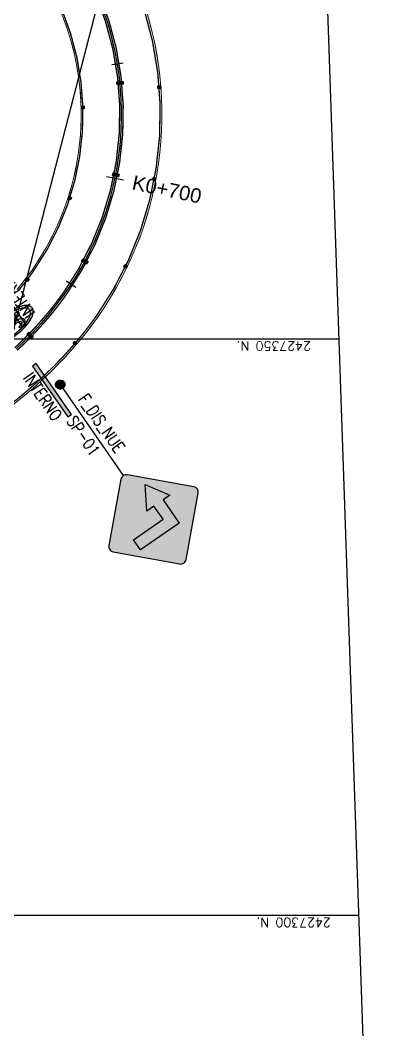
# Model space of a CAD drawing. Header units: metres. Extents: x 5050567 to 5051779, y 2427177 to 2427777.
# Drawn here: x 5051265.5 to 5051297, y 2427290 to 2427377.6 of the extents above; entities that cross this region are included whole.
import ezdxf
from ezdxf.enums import TextEntityAlignment as Align

# ---------------------------------------------------------------- set-up
doc = ezdxf.new("R2010")
doc.units = ezdxf.units.M
for name, color, linetype in [('C-ROAD-EJE PROYECTADO', 1, 'Continuous'), ('CVD-ALI-STA-MIN-CD', 7, 'Continuous'), ('GEN-COORD-IMPAR', 8, 'Continuous'), ('GEN-COORD-PAR', 8, 'Continuous'), ('Sen_Horizontal', 250, 'Continuous'), ('Sen_Vert_Preventivas', 7, 'Continuous'), ('Sen_Vert_Reglamentarias', 7, 'Continuous'), ('SPI-C-ROAD-CNTR-N', 1, 'Continuous'), ('SPI-C-ROAD-STAN-MAJR', 7, 'Continuous'), ('TACHAS', 7, 'Continuous')]:
    doc.layers.add(name, color=color, linetype=linetype)
doc.layers.add('SEN_BASE_DEM', color=7, linetype='Continuous', lineweight=13, true_color=0xffffff)
doc.styles.add('CORDENADAS', font='romans.shx')
doc.styles.add('Romans', font='romans.shx', dxfattribs={"height": 2})
doc.styles.add('TEXTO_ACCION_FASE', font='romans.shx', dxfattribs={"width": 0.8})
doc.styles.add('TEXTO_SI-26', font='ARIALNB.TTF', dxfattribs={"width": 1.3, "height": 1})

# ---------------------------------------------------------------- blocks, each defined once
blk = doc.blocks.new('th-')
at = {"layer": 'TACHAS', "true_color": 0xffffff}
h = blk.add_hatch(color=7, dxfattribs=at)
h.dxf.hatch_style = 1
h.paths.add_polyline_path([(0, -0.118), (-0.236, -0.118), (-0.236, 0.118), (0, 0.118)])
at = {"layer": 'TACHAS'}
for points in [[(-0.005, 0.112), (-0.076, 0.102), (-0.076, 0.015), (-0.074, 0.013), (-0.005, 0.004)], [(-0.005, -0.002), (-0.076, 0.008), (-0.076, -0.081), (-0.005, -0.11)]]:
    blk.add_hatch(color=1, dxfattribs=at).paths.add_polyline_path(points)
at = {"layer": 'TACHAS', "color": 7, "lineweight": 0, "ltscale": 10}
blk.add_line((-0.076, 0.015), (-0.074, 0.013), dxfattribs=at)
at = {"layer": 'TACHAS', "color": 18, "lineweight": 30, "true_color": 0x000000}
blk.add_lwpolyline([(0, -0.118), (-0.236, -0.118), (-0.236, 0.118), (0, 0.118)], close=True, dxfattribs=at)
at = {"layer": 'TACHAS', "color": 18, "lineweight": 5, "true_color": 0x000000, "const_width": 0.0004}
for points in [[(-0.236, -0.118), (0, -0.118), (0, 0.118), (-0.236, 0.118)], [(-0.082, 0.107), (-0.154, 0.107), (-0.154, -0.085), (-0.082, -0.085)], [(-0.076, -0.081), (-0.005, -0.11), (-0.005, -0.002), (-0.076, 0.008)]]:
    blk.add_lwpolyline(points, close=True, dxfattribs=at)
at = {"layer": 'TACHAS', "color": 18, "lineweight": 5, "true_color": 0x000000}
for points, const_width in [([(-0.236, 0.118), (-0.154, 0.107)], 0.0004), ([(-0.231, 0.112), (-0.231, 0.004)], 0.000182), ([(-0.16, 0.102), (-0.16, 0.004), (-0.231, 0.004)], 0.0004), ([(0, 0.118), (-0.082, 0.107)], 0.0004), ([(-0.005, 0.004), (-0.005, 0.112), (-0.076, 0.102), (-0.076, 0.013), (-0.005, 0.004)], 0.0004), ([(-0.231, -0.11), (-0.231, -0.002), (-0.16, -0.002), (-0.16, -0.081)], 0.0004), ([(-0.231, -0.11), (-0.16, -0.081)], 0.0004), ([(0, -0.118), (-0.082, -0.085)], 0.0004)]:
    blk.add_lwpolyline(points, dxfattribs=dict(at, const_width=const_width))
for points in [[(-0.231, 0.112, 0.0004, 0.0004, 0), (-0.16, 0.102, 0.000182, 0.000182, 0)], [(-0.236, -0.118, 0.0004, 0.0004, 0), (-0.154, -0.085, 0.000182, 0.000182, 0)]]:
    blk.add_lwpolyline(points, format="xyseb", dxfattribs=at)
blk = doc.blocks.new('THAD')
at = {"layer": 'TACHAS'}
h = blk.add_hatch(color=50, dxfattribs=at)
h.paths.add_polyline_path([(-0.118, 0.261), (-0.118, 0.025), (0.118, 0.025), (0.118, 0.261), (0.036, 0.25), (0.036, 0.058), (-0.036, 0.058), (-0.036, 0.25)])
h.paths.add_polyline_path([(-0.042, 0.245), (-0.042, 0.146), (-0.113, 0.146), (-0.113, 0.254)], flags=16)
h.paths.add_polyline_path([(0.042, 0.245), (0.113, 0.254), (0.113, 0.146), (0.042, 0.156)], flags=16)
h.paths.add_polyline_path([(-0.042, 0.141), (-0.042, 0.061), (-0.113, 0.033), (-0.113, 0.141)], flags=16)
h.paths.add_polyline_path([(0.042, 0.15), (0.113, 0.141), (0.113, 0.033), (0.042, 0.061)], flags=16)
for color, points in [(50, [(0.036, 0.25), (0.118, 0.261), (-0.118, 0.261), (-0.036, 0.25)]), (40, [(-0.113, 0.146), (-0.042, 0.146), (-0.042, 0.245), (-0.113, 0.254)]), (40, [(-0.042, 0.141), (-0.113, 0.141), (-0.113, 0.033), (-0.042, 0.061)]), (40, [(0.042, 0.245), (0.042, 0.157), (0.044, 0.156), (0.113, 0.146), (0.113, 0.254)]), (40, [(0.042, 0.15), (0.042, 0.061), (0.113, 0.033), (0.113, 0.141)]), (50, [(0.036, -0.05), (0.118, -0.039), (-0.118, -0.039), (-0.036, -0.05)]), (40, [(-0.113, -0.154), (-0.042, -0.154), (-0.042, -0.055), (-0.113, -0.046)]), (40, [(-0.042, -0.159), (-0.113, -0.159), (-0.113, -0.267), (-0.042, -0.239)]), (40, [(0.042, -0.055), (0.042, -0.143), (0.044, -0.144), (0.113, -0.154), (0.113, -0.046)]), (40, [(0.042, -0.15), (0.042, -0.239), (0.113, -0.267), (0.113, -0.159)])]:
    blk.add_hatch(color=color, dxfattribs=at).paths.add_polyline_path(points)
for points in [[(-0.036, 0.25), (-0.036, 0.058), (0.036, 0.058), (0.036, 0.25)], [(-0.036, -0.05), (-0.036, -0.242), (0.036, -0.242), (0.036, -0.05)]]:
    blk.add_hatch(color=50, dxfattribs=at).paths.add_polyline_path(points, flags=17)
h = blk.add_hatch(color=50, dxfattribs=at)
h.paths.add_polyline_path([(-0.118, -0.039), (-0.118, -0.275), (0.118, -0.275), (0.118, -0.039), (0.036, -0.05), (0.036, -0.242), (-0.036, -0.242), (-0.036, -0.05)])
h.paths.add_polyline_path([(-0.042, -0.055), (-0.042, -0.154), (-0.113, -0.154), (-0.113, -0.046)], flags=16)
h.paths.add_polyline_path([(0.042, -0.055), (0.113, -0.046), (0.113, -0.154), (0.042, -0.144)], flags=16)
h.paths.add_polyline_path([(-0.042, -0.159), (-0.042, -0.239), (-0.113, -0.267), (-0.113, -0.159)], flags=16)
h.paths.add_polyline_path([(0.042, -0.15), (0.113, -0.159), (0.113, -0.267), (0.042, -0.239)], flags=16)
at = {"layer": 'TACHAS', "color": 7, "lineweight": 0, "ltscale": 10}
for p, q in [((0.042, 0.157), (0.044, 0.156)), ((0.042, -0.143), (0.044, -0.144))]:
    blk.add_line(p, q, dxfattribs=at)
at = {"layer": 'TACHAS', "color": 7, "true_color": 0xffffff}
for points in [[(0.118, 0.025), (-0.118, 0.025), (-0.118, 0.261), (0.118, 0.261)], [(0.118, -0.275), (-0.118, -0.275), (-0.118, -0.039), (0.118, -0.039)]]:
    blk.add_lwpolyline(points, close=True, dxfattribs=at)
at = {"layer": 'TACHAS', "color": 18, "lineweight": 0, "true_color": 0x000000, "const_width": 0.0004}
for points in [[(-0.118, 0.025), (0.118, 0.025), (0.118, 0.261), (-0.118, 0.261)], [(0.036, 0.25), (-0.036, 0.25), (-0.036, 0.058), (0.036, 0.058)], [(0.042, 0.061), (0.113, 0.033), (0.113, 0.141), (0.042, 0.15)], [(-0.118, -0.275), (0.118, -0.275), (0.118, -0.039), (-0.118, -0.039)], [(0.036, -0.05), (-0.036, -0.05), (-0.036, -0.242), (0.036, -0.242)], [(0.042, -0.239), (0.113, -0.267), (0.113, -0.159), (0.042, -0.15)]]:
    blk.add_lwpolyline(points, close=True, dxfattribs=at)
for points in [[(-0.118, 0.261), (-0.036, 0.25)], [(-0.118, 0.025), (-0.036, 0.058)], [(-0.042, 0.245), (-0.042, 0.146), (-0.113, 0.146)], [(-0.113, 0.033), (-0.113, 0.141), (-0.042, 0.141), (-0.042, 0.061)], [(-0.113, 0.033), (-0.042, 0.061)], [(0.118, 0.261), (0.036, 0.25)], [(0.118, 0.025), (0.036, 0.058)], [(0.113, 0.146), (0.113, 0.254), (0.042, 0.245), (0.042, 0.156), (0.113, 0.146)], [(-0.118, -0.039), (-0.036, -0.05)], [(-0.118, -0.275), (-0.036, -0.242)], [(-0.042, -0.055), (-0.042, -0.154), (-0.113, -0.154)], [(-0.113, -0.267), (-0.113, -0.159), (-0.042, -0.159), (-0.042, -0.239)], [(-0.113, -0.267), (-0.042, -0.239)], [(0.118, -0.039), (0.036, -0.05)], [(0.118, -0.275), (0.036, -0.242)], [(0.113, -0.154), (0.113, -0.046), (0.042, -0.055), (0.042, -0.144), (0.113, -0.154)]]:
    blk.add_lwpolyline(points, dxfattribs=at)
at = {"layer": 'TACHAS', "color": 18, "lineweight": 0, "true_color": 0x000000}
for points in [[(-0.113, 0.254, 0.0004, 0.0004, 0), (-0.042, 0.245, 0.000182, 0.000182, 0)], [(-0.113, -0.046, 0.0004, 0.0004, 0), (-0.042, -0.055, 0.000182, 0.000182, 0)]]:
    blk.add_lwpolyline(points, format="xyseb", dxfattribs=at)
blk = doc.blocks.new('*U71')
h = blk.add_hatch(color=1)
edge = h.paths.add_edge_path(flags=17)
edge.add_arc((21.64, 0), 4.72, 0, 360)
edge = h.paths.add_edge_path()
edge.add_arc((21.64, 0), 5.97, 0, 360)
at = {"true_color": 0xffffff}
blk.add_hatch(color=7, dxfattribs=at).paths.add_polyline_path([(16.92, 0, 1), (26.35, 0, 1)])
h = blk.add_hatch(color=250)
edge = h.paths.add_edge_path()
edge.add_ellipse((0, 0), major_axis=(-0.358, 0.358), ratio=1, start_angle=225, end_angle=225)
blk.add_hatch(color=250).paths.add_polyline_path([(3.35, -0.83), (-3.35, -0.83), (-3.35, -1.33), (3.35, -1.33)])
at = {"color": 250}
blk.add_lwpolyline([(-3.35, -0.83), (-3.35, -1.33), (3.35, -1.33), (3.35, -0.83)], close=True, dxfattribs=at)
blk.add_lwpolyline([(0, 0), (15.67, 0)], dxfattribs=at)
at = {"color": 1}
for radius in [5.97, 4.72]:
    blk.add_circle((21.64, 0), radius, dxfattribs=at)
at = {"color": 250}
blk.add_ellipse((0, 0), major_axis=(-0.358, 0.358), ratio=1, start_param=3.926991, end_param=10.210176, dxfattribs=at)
at = {"style": 'TEXTO_ACCION_FASE', "width": 0.8}
blk.add_text('SR-30', height=1.3, dxfattribs=at).set_placement((7.84, -1.2), align=Align.MIDDLE_CENTER)
for tag, p in [('FASE_ACCION', (7.84, 1.4)), ('INTERNO', (0, -2.3))]:
    blk.add_attdef(tag, text='', height=1.3, dxfattribs=at).set_placement(p, align=Align.MIDDLE_CENTER)
at = {"color": 18, "true_color": 0x000000, "style": 'TEXTO_SI-26'}
blk.add_attdef('VELOCIDAD', text='', height=4, dxfattribs=at).set_placement((21.64, 0), align=Align.MIDDLE_CENTER)
blk = doc.blocks.new('*U67')
at = {"layer": 'Sen_Horizontal', "true_color": 0xffffff}
h = blk.add_hatch(color=7, dxfattribs=at)
h.dxf.hatch_style = 1
edge = h.paths.add_edge_path()
edge.add_ellipse((115.884, -301.366), major_axis=(0, 2.4), ratio=0.416667, start_angle=0, end_angle=360)
edge = h.paths.add_edge_path(flags=16)
edge.add_ellipse((115.884, -301.366), major_axis=(0, 2.1), ratio=0.409524, start_angle=0, end_angle=360)
h = blk.add_hatch(color=7, dxfattribs=at)
h.dxf.hatch_style = 1
h.paths.add_polyline_path([(115.327, -300.279, 0.130438), (115.158, -300.674), (115.128, -300.877), (115.291, -300.963, -0.099594), (115.336, -300.685, -0.165481), (115.402, -300.575, -0.463084), (115.595, -300.608, -0.196124), (115.65, -300.972, -0.134825), (115.595, -301.127, -0.207634), (115.406, -301.206), (115.407, -301.503), (115.529, -301.502, -0.182748), (115.639, -301.643, -0.090865), (115.674, -301.943, -0.117347), (115.591, -302.214, -0.570181), (115.374, -302.215, -0.140071), (115.275, -301.843), (115.105, -301.897, 0.157921), (115.273, -302.509, 0.462048), (115.638, -302.554, 0.196833), (115.85, -301.938, 0.174044), (115.679, -301.325, 0.086903), (115.769, -301.185, 0.104817), (115.823, -300.759, 0.185427), (115.666, -300.323, 0.437986)])
h.paths.add_polyline_path([(116.114, -300.317), (116.092, -300.366), (116.071, -300.422), (116.052, -300.486), (116.034, -300.556), (116.018, -300.633), (116.003, -300.716), (115.99, -300.804), (115.979, -300.897), (115.97, -300.994), (115.963, -301.093), (115.958, -301.195), (115.956, -301.299), (115.955, -301.403), (115.957, -301.507), (115.961, -301.611), (115.967, -301.713), (115.975, -301.812), (115.985, -301.909), (115.997, -302.001), (116.011, -302.089), (116.026, -302.172), (116.043, -302.249), (116.062, -302.319), (116.082, -302.383), (116.104, -302.439), (116.126, -302.487), (116.149, -302.527), (116.173, -302.558), (116.198, -302.581), (116.222, -302.594), (116.247, -302.598), (116.272, -302.594), (116.297, -302.58), (116.321, -302.557), (116.344, -302.526), (116.367, -302.486), (116.389, -302.437), (116.41, -302.381), (116.429, -302.317), (116.447, -302.247), (116.463, -302.17), (116.478, -302.087), (116.491, -301.999), (116.502, -301.906), (116.511, -301.809), (116.518, -301.71), (116.523, -301.608), (116.525, -301.504), (116.526, -301.4), (116.524, -301.296), (116.52, -301.192), (116.514, -301.09), (116.506, -300.991), (116.496, -300.894), (116.484, -300.802), (116.47, -300.714), (116.455, -300.631), (116.437, -300.554), (116.419, -300.484), (116.399, -300.42), (116.377, -300.364), (116.355, -300.316), (116.332, -300.276), (116.308, -300.245), (116.283, -300.222), (116.259, -300.209), (116.234, -300.205), (116.209, -300.209), (116.184, -300.223), (116.16, -300.246), (116.137, -300.277)])
h.paths.add_polyline_path([(116.254, -300.57), (116.28, -300.601), (116.298, -300.644), (116.31, -300.677), (116.321, -300.717), (116.332, -300.762), (116.342, -300.811), (116.351, -300.865), (116.359, -300.924), (116.367, -300.986), (116.374, -301.051), (116.379, -301.119), (116.383, -301.189), (116.387, -301.261), (116.389, -301.334), (116.39, -301.407), (116.39, -301.481), (116.389, -301.554), (116.387, -301.625), (116.383, -301.696), (116.379, -301.764), (116.373, -301.829), (116.367, -301.891), (116.359, -301.949), (116.351, -302.004), (116.342, -302.054), (116.332, -302.098), (116.315, -302.158), (116.292, -302.215), (116.26, -302.255), (116.227, -302.247), (116.201, -302.215), (116.183, -302.173), (116.171, -302.139), (116.16, -302.1), (116.149, -302.055), (116.139, -302.005), (116.13, -301.951), (116.121, -301.893), (116.114, -301.831), (116.107, -301.766), (116.102, -301.698), (116.097, -301.628), (116.094, -301.556), (116.092, -301.483), (116.091, -301.409), (116.091, -301.336), (116.092, -301.263), (116.094, -301.191), (116.097, -301.121), (116.102, -301.053), (116.107, -300.988), (116.114, -300.926), (116.122, -300.867), (116.13, -300.813), (116.139, -300.763), (116.149, -300.718), (116.165, -300.659), (116.189, -300.602), (116.221, -300.562)], flags=16)
at = {"layer": 'Sen_Horizontal', "color": 18, "true_color": 0x000000}
for points in [[(115.884, -298.966), (115.797, -298.975), (115.71, -299.002), (115.625, -299.047), (115.542, -299.11), (115.461, -299.191), (115.384, -299.287), (115.31, -299.4), (115.241, -299.527), (115.177, -299.669), (115.118, -299.823), (115.065, -299.989), (115.018, -300.166), (114.977, -300.351), (114.944, -300.545), (114.918, -300.744), (114.899, -300.949), (114.887, -301.156), (114.884, -301.366), (114.887, -301.575), (114.899, -301.782), (114.918, -301.987), (114.944, -302.187), (114.977, -302.38), (115.018, -302.566), (115.065, -302.742), (115.118, -302.908), (115.177, -303.063), (115.241, -303.204), (115.31, -303.332), (115.384, -303.444), (115.461, -303.541), (115.542, -303.621), (115.625, -303.684), (115.71, -303.729), (115.797, -303.757), (115.884, -303.766), (115.971, -303.757), (116.057, -303.729), (116.142, -303.684), (116.226, -303.621), (116.306, -303.541), (116.384, -303.444), (116.457, -303.332), (116.526, -303.204), (116.591, -303.063), (116.65, -302.908), (116.703, -302.742), (116.75, -302.566), (116.79, -302.38), (116.823, -302.187), (116.85, -301.987), (116.868, -301.782), (116.88, -301.575), (116.884, -301.366), (116.88, -301.156), (116.868, -300.949), (116.85, -300.744), (116.823, -300.545), (116.79, -300.351), (116.75, -300.166), (116.703, -299.989), (116.65, -299.823), (116.591, -299.669), (116.526, -299.527), (116.457, -299.4), (116.384, -299.287), (116.306, -299.191), (116.226, -299.11), (116.142, -299.047), (116.057, -299.002), (115.971, -298.975), (115.884, -298.966)], [(115.884, -299.266), (115.809, -299.274), (115.734, -299.298), (115.661, -299.337), (115.59, -299.392), (115.52, -299.462), (115.454, -299.547), (115.39, -299.645), (115.331, -299.757), (115.276, -299.881), (115.225, -300.016), (115.179, -300.161), (115.139, -300.316), (115.104, -300.478), (115.076, -300.647), (115.053, -300.822), (115.037, -301.001), (115.027, -301.183), (115.024, -301.366), (115.027, -301.549), (115.037, -301.73), (115.053, -301.909), (115.076, -302.084), (115.104, -302.253), (115.139, -302.416), (115.179, -302.57), (115.225, -302.716), (115.276, -302.851), (115.331, -302.974), (115.39, -303.086), (115.454, -303.184), (115.52, -303.269), (115.59, -303.339), (115.661, -303.394), (115.734, -303.434), (115.809, -303.458), (115.884, -303.466), (115.959, -303.458), (116.033, -303.434), (116.106, -303.394), (116.178, -303.339), (116.247, -303.269), (116.314, -303.184), (116.377, -303.086), (116.436, -302.974), (116.492, -302.851), (116.542, -302.716), (116.588, -302.57), (116.628, -302.416), (116.663, -302.253), (116.692, -302.084), (116.714, -301.909), (116.731, -301.73), (116.74, -301.549), (116.744, -301.366), (116.74, -301.183), (116.731, -301.001), (116.714, -300.822), (116.692, -300.647), (116.663, -300.478), (116.628, -300.316), (116.588, -300.161), (116.542, -300.016), (116.492, -299.881), (116.436, -299.757), (116.377, -299.645), (116.314, -299.547), (116.247, -299.462), (116.178, -299.392), (116.106, -299.337), (116.033, -299.298), (115.959, -299.274), (115.884, -299.266)], [(116.234, -300.205), (116.209, -300.209), (116.184, -300.223), (116.16, -300.246), (116.137, -300.277), (116.114, -300.317), (116.092, -300.366), (116.071, -300.422), (116.052, -300.486), (116.034, -300.556), (116.018, -300.633), (116.003, -300.716), (115.99, -300.804), (115.979, -300.897), (115.97, -300.994), (115.963, -301.093), (115.958, -301.195), (115.956, -301.299), (115.955, -301.403), (115.957, -301.507), (115.961, -301.611), (115.967, -301.713), (115.975, -301.812), (115.985, -301.909), (115.997, -302.001), (116.011, -302.089), (116.026, -302.172), (116.043, -302.249), (116.062, -302.319), (116.082, -302.383), (116.104, -302.439), (116.126, -302.487), (116.149, -302.527), (116.173, -302.558), (116.198, -302.581), (116.222, -302.594), (116.247, -302.598), (116.272, -302.594), (116.297, -302.58), (116.321, -302.557), (116.344, -302.526), (116.367, -302.486), (116.389, -302.437), (116.41, -302.381), (116.429, -302.317), (116.447, -302.247), (116.463, -302.17), (116.478, -302.087), (116.491, -301.999), (116.502, -301.906), (116.511, -301.809), (116.518, -301.71), (116.523, -301.608), (116.525, -301.504), (116.526, -301.4), (116.524, -301.296), (116.52, -301.192), (116.514, -301.09), (116.506, -300.991), (116.496, -300.894), (116.484, -300.802), (116.47, -300.714), (116.455, -300.631), (116.437, -300.554), (116.419, -300.484), (116.399, -300.42), (116.377, -300.364), (116.355, -300.316), (116.332, -300.276), (116.308, -300.245), (116.283, -300.222), (116.259, -300.209), (116.234, -300.205)], [(116.234, -300.565), (116.221, -300.568), (116.208, -300.578), (116.195, -300.594), (116.183, -300.616), (116.171, -300.644), (116.16, -300.679), (116.149, -300.718), (116.139, -300.763), (116.13, -300.813), (116.122, -300.867), (116.114, -300.926), (116.107, -300.988), (116.102, -301.053), (116.097, -301.121), (116.094, -301.191), (116.092, -301.263), (116.091, -301.336), (116.091, -301.409), (116.092, -301.483), (116.094, -301.556), (116.097, -301.628), (116.102, -301.698), (116.107, -301.766), (116.114, -301.831), (116.121, -301.893), (116.13, -301.951), (116.139, -302.005), (116.149, -302.055), (116.16, -302.1), (116.171, -302.139), (116.183, -302.173), (116.195, -302.201), (116.208, -302.223), (116.221, -302.239), (116.234, -302.248), (116.247, -302.252), (116.26, -302.248), (116.273, -302.239), (116.285, -302.223), (116.298, -302.2), (116.31, -302.172), (116.321, -302.138), (116.332, -302.098), (116.342, -302.054), (116.351, -302.004), (116.359, -301.949), (116.367, -301.891), (116.373, -301.829), (116.379, -301.764), (116.383, -301.696), (116.387, -301.625), (116.389, -301.554), (116.39, -301.481), (116.39, -301.407), (116.389, -301.334), (116.387, -301.261), (116.383, -301.189), (116.379, -301.119), (116.374, -301.051), (116.367, -300.986), (116.359, -300.924), (116.351, -300.865), (116.342, -300.811), (116.332, -300.762), (116.321, -300.717), (116.31, -300.677), (116.298, -300.644), (116.286, -300.615), (116.273, -300.593), (116.26, -300.578), (116.247, -300.568), (116.234, -300.565)]]:
    blk.add_lwpolyline(points, dxfattribs=at)
blk.add_lwpolyline([(115.336, -300.685, -0.165481), (115.402, -300.575, -0.463084), (115.595, -300.608, -0.196124), (115.65, -300.972, -0.134825), (115.595, -301.127, -0.207634), (115.406, -301.206), (115.407, -301.503), (115.529, -301.502, -0.182748), (115.639, -301.643, -0.090865), (115.674, -301.943, -0.117347), (115.591, -302.214, -0.570181), (115.374, -302.215, -0.140071), (115.275, -301.843), (115.105, -301.897, 0.157921), (115.273, -302.509, 0.462048), (115.638, -302.554, 0.196833), (115.85, -301.938, 0.174044), (115.679, -301.325, 0.086903), (115.769, -301.185, 0.104817), (115.823, -300.759, 0.185427), (115.666, -300.323, 0.437986), (115.327, -300.279, 0.130438), (115.158, -300.674), (115.128, -300.877), (115.291, -300.963, -0.099594)], format="xyb", close=True, dxfattribs=at)
blk = doc.blocks.new('*U83')
h = blk.add_hatch(color=40)
edge = h.paths.add_edge_path()
edge.add_line((18.19, -5.59), (23.35, -0.42))
edge.add_arc((22.92, 0), 0.6, 315, 405)
edge.add_line((23.35, 0.42), (18.19, 5.59))
edge.add_arc((17.76, 5.16), 0.6, 45, 135)
edge.add_line((17.34, 5.59), (12.18, 0.42))
edge.add_arc((12.6, 0), 0.6, 135, 225)
edge.add_line((12.18, -0.42), (17.34, -5.59))
edge.add_arc((17.76, -5.16), 0.6, 225, 315)
at = {"true_color": 0x000000}
h = blk.add_hatch(color=18, dxfattribs=at)
edge = h.paths.add_edge_path()
edge.add_line((18.08, -5.48), (23.24, -0.32))
edge.add_arc((22.92, 0), 0.45, 315, 405)
edge.add_line((23.24, 0.32), (18.08, 5.48))
edge.add_arc((17.76, 5.16), 0.45, 45, 135)
edge.add_line((17.44, 5.48), (12.28, 0.32))
edge.add_arc((12.6, 0), 0.45, 135, 225)
edge.add_line((12.28, -0.32), (17.44, -5.48))
edge.add_arc((17.76, -5.16), 0.45, 225, 315)
edge = h.paths.add_edge_path(flags=16)
edge.add_line((17.97, -5.37), (23.14, -0.21))
edge.add_arc((22.92, 0), 0.3, 315, 405)
edge.add_line((23.14, 0.21), (17.97, 5.37))
edge.add_arc((17.76, 5.16), 0.3, 45, 135)
edge.add_line((17.55, 5.37), (12.39, 0.21))
edge.add_arc((12.6, 0), 0.3, 135, 225)
edge.add_line((12.39, -0.21), (17.55, -5.37))
edge.add_arc((17.76, -5.16), 0.3, 225, 315)
blk.add_hatch(color=18, dxfattribs=at).paths.add_polyline_path([(14.13, 1.41), (16.62, 2.94), (16.62, 2.05), (19.67, 2.05), (19.67, -3.04), (18.34, -3.04), (18.34, 0.85), (16.62, 0.85), (16.62, -0.08)])
h = blk.add_hatch(color=250)
edge = h.paths.add_edge_path()
edge.add_ellipse((0, 0), major_axis=(-0.358, 0.358), ratio=1, start_angle=225, end_angle=225)
blk.add_hatch(color=250).paths.add_polyline_path([(3.35, -0.83), (-3.35, -0.83), (-3.35, -1.33), (3.35, -1.33)])
at = {"color": 18, "linetype": 'Continuous', "lineweight": -3, "true_color": 0x000000}
blk.add_lwpolyline([(17.34, -5.59, 0.414214), (18.19, -5.59), (23.35, -0.42, 0.414214), (23.35, 0.42), (18.19, 5.59, 0.414214), (17.34, 5.59), (12.18, 0.42, 0.414214), (12.18, -0.42)], format="xyb", close=True, dxfattribs=at)
at = {"color": 18, "true_color": 0x000000}
blk.add_lwpolyline([(14.13, 1.41), (16.62, 2.94), (16.62, 2.05), (19.67, 2.05), (19.67, -3.04), (18.34, -3.04), (18.34, 0.85), (16.62, 0.85), (16.62, -0.08)], close=True, dxfattribs=at)
at = {"color": 250}
blk.add_lwpolyline([(-3.35, -0.83), (-3.35, -1.33), (3.35, -1.33), (3.35, -0.83)], close=True, dxfattribs=at)
blk.add_lwpolyline([(0, 0), (12, 0)], dxfattribs=at)
blk.add_ellipse((0, 0), major_axis=(-0.358, 0.358), ratio=1, start_param=3.926991, end_param=10.210176, dxfattribs=at)
at = {"style": 'TEXTO_ACCION_FASE', "width": 0.8}
blk.add_text('SP-01', height=1.3, dxfattribs=at).set_placement((6, -1.1), align=Align.MIDDLE_CENTER)
for tag, p in [('FASE_ACCION', (6, 1.3)), ('INTERNO', (0, -2.3))]:
    blk.add_attdef(tag, text='', height=1.3, dxfattribs=at).set_placement(p, align=Align.MIDDLE_CENTER)
blk = doc.blocks.new('AeccTickLine')
blk.add_line((0, -0.5), (0, 0.5))

msp = doc.modelspace()

# ---------------------------------------------------------------- linework, layer by layer
at = {"layer": 'C-ROAD-EJE PROYECTADO', "color": 30, "linetype": 'Continuous', "lineweight": -3, "const_width": 0.05, "flags": 128}
for points in [[(5051264.859, 2427344.26), (5051265.538, 2427344.808), (5051266.208, 2427345.371), (5051266.869, 2427345.95), (5051267.521, 2427346.545), (5051268.161, 2427347.157), (5051268.79, 2427347.786), (5051269.405, 2427348.432), (5051270.007, 2427349.096), (5051270.593, 2427349.778), (5051271.163, 2427350.478), (5051271.714, 2427351.196), (5051272.247, 2427351.933, 0.257095), (5051275.425, 2427381.182)], [(5051265.224, 2427354.27), (5051265.673, 2427354.821), (5051266.103, 2427355.381), (5051266.516, 2427355.951, 0.257095), (5051268.964, 2427378.487)]]:
    msp.add_lwpolyline(points, format="xyb", dxfattribs=at)
at = {"layer": 'GEN-COORD-IMPAR', "linetype": 'Continuous'}
for p, q in [((5051122.708, 2427350), (5051293.081, 2427350)), ((5051124.422, 2427300), (5051294.796, 2427300))]:
    msp.add_line(p, q, dxfattribs=at)
msp.add_lwpolyline([(5051126.807, 2427230.448), (5051111.953, 2427663.676), (5051282.126, 2427669.511), (5051296.98, 2427236.283)], close=True, dxfattribs=at)
at = {"layer": 'GEN-COORD-PAR', "linetype": 'Continuous'}
msp.add_lwpolyline([(5050872.399, 2427564.71), (5051292.13, 2427456.391), (5051249.582, 2427291.519), (5050829.851, 2427399.839)], close=True, dxfattribs=at)
at = {"layer": 'SEN_BASE_DEM', "const_width": 0.12, "flags": 128}
for points in [[(5051264.766, 2427344.377), (5051265.442, 2427344.924), (5051266.11, 2427345.485), (5051266.769, 2427346.062), (5051267.418, 2427346.655), (5051268.056, 2427347.264), (5051268.682, 2427347.891), (5051269.295, 2427348.534), (5051269.894, 2427349.195), (5051270.478, 2427349.874), (5051271.045, 2427350.571), (5051271.594, 2427351.286), (5051272.125, 2427352.02, 0.257075), (5051275.287, 2427381.123)], [(5051269.102, 2427378.546, -0.25712), (5051266.638, 2427355.864), (5051266.224, 2427355.292), (5051265.79, 2427354.728), (5051265.339, 2427354.174)]]:
    msp.add_lwpolyline(points, format="xyb", dxfattribs=at)
at = {"layer": 'SEN_BASE_DEM'}
for points in [[(5051264.859, 2427344.26), (5051265.538, 2427344.808), (5051266.208, 2427345.371), (5051266.869, 2427345.95), (5051267.521, 2427346.545), (5051268.161, 2427347.157), (5051268.79, 2427347.786), (5051269.405, 2427348.432), (5051270.007, 2427349.096), (5051270.593, 2427349.778), (5051271.163, 2427350.478), (5051271.714, 2427351.196), (5051272.247, 2427351.933, 0.257095), (5051275.425, 2427381.182)], [(5051268.964, 2427378.487, -0.257095), (5051266.516, 2427355.951), (5051266.103, 2427355.381), (5051265.673, 2427354.821), (5051265.224, 2427354.27)]]:
    msp.add_lwpolyline(points, format="xyb", dxfattribs=at)
at = {"layer": 'SEN_BASE_DEM', "color": 40, "linetype": 'Continuous', "const_width": 0.12, "flags": 128}
for points in [[(5051265.029, 2427349.213), (5051265.61, 2427349.768), (5051266.178, 2427350.336), (5051266.732, 2427350.917), (5051267.27, 2427351.512), (5051267.794, 2427352.12), (5051268.3, 2427352.742), (5051268.789, 2427353.378), (5051269.259, 2427354.029, 0.257073), (5051272.056, 2427379.776)], [(5051265.234, 2427348.994), (5051265.82, 2427349.553), (5051266.393, 2427350.126), (5051266.951, 2427350.713), (5051267.495, 2427351.313), (5051268.024, 2427351.928), (5051268.535, 2427352.556), (5051269.029, 2427353.199), (5051269.504, 2427353.855, 0.257117), (5051272.332, 2427379.893)]]:
    msp.add_lwpolyline(points, format="xyb", dxfattribs=at)
at = {"layer": 'SPI-C-ROAD-CNTR-N', "color": 1, "linetype": 'Continuous', "lineweight": 30, "flags": 128}
msp.add_lwpolyline([(5051265.132, 2427349.104), (5051265.715, 2427349.661), (5051266.285, 2427350.231), (5051266.841, 2427350.815), (5051267.383, 2427351.412), (5051267.909, 2427352.024), (5051268.418, 2427352.649), (5051268.909, 2427353.289), (5051269.382, 2427353.942, 0.257095), (5051272.194, 2427379.835)], format="xyb", dxfattribs=at)

# ---------------------------------------------------------------- block references
at = {"layer": 'CVD-ALI-STA-MIN-CD', "color": 7, "linetype": 'Continuous', "lineweight": -3}
for p, rotation in [((5051273.915, 2427373.83), 99.35180715511451), ((5051269.895, 2427354.702), 56.91048899858902)]:
    msp.add_blockref('AeccTickLine', p, dxfattribs=dict(at, rotation=rotation))
at = {"layer": 'SEN_BASE_DEM'}
for name, p, rotation in [('THAD', (5051274.136, 2427372.176), 95.8104672351075), ('th-', (5051277.522, 2427371.937), 94.71396769291358), ('th-', (5051270.919, 2427369.946), 271.2185306329976), ('THAD', (5051273.763, 2427364.214), 78.83393997564812), ('th-', (5051277.127, 2427363.97), 79.61129105072008), ('th-', (5051269.746, 2427362.071), 251.8372944328326), ('THAD', (5051271.082, 2427356.708), 61.85741271619043), ('th-', (5051274.67, 2427356.381), 64.50861440852658), ('th-', (5051266.024, 2427355.032), 232.4608029679396), ('THAD', (5051266.345, 2427350.294), 46.38894122838032), ('th-', (5051270.322, 2427349.693), 49.31526097432787)]:
    msp.add_blockref(name, p, dxfattribs=dict(at, rotation=rotation))
at = {"layer": 'Sen_Horizontal', "rotation": 127.7588514695074}
msp.add_blockref('*U67', (5051097.34, 2427075.051), dxfattribs=at)
at = {"layer": 'Sen_Vert_Preventivas', "xscale": 0.8000000000000003, "yscale": 0.8000000000000003, "zscale": 0.8000000000000003, "rotation": 304.6532383266251}
msp.add_blockref('*U83', (5051268.958, 2427346.016, 285.906), dxfattribs=at).add_auto_attribs({'INTERNO': 'INTERNO', 'FASE_ACCION': 'F_DIS_NUE'})
at = {"layer": 'Sen_Vert_Reglamentarias', "xscale": 0.8000000000000002, "yscale": 0.8000000000000002, "zscale": 0.8000000000000002, "rotation": 124.0542752646593}
msp.add_blockref('*U71', (5051263.6, 2427352.848), dxfattribs=at).add_auto_attribs({'INTERNO': 'INTERNO', 'FASE_ACCION': 'F_DIS_NUE', 'VELOCIDAD': '30'})
at = {"layer": 'SPI-C-ROAD-STAN-MAJR', "color": 7, "linetype": 'Continuous', "lineweight": -3, "xscale": 1.5, "yscale": 1.5, "zscale": 1.5, "rotation": 78.13114807730882}
msp.add_blockref('AeccTickLine', (5051273.697, 2427363.889), dxfattribs=at)

# ---------------------------------------------------------------- texts
at = {"layer": 'GEN-COORD-IMPAR', "style": 'CORDENADAS'}
for s, p in [('2427350 N.', (5051290.681, 2427349.76)), ('2427300 N.', (5051292.396, 2427299.76))]:
    msp.add_text(s, height=0.8, rotation=180, dxfattribs=at).set_placement(p)
at = {"layer": 'SPI-C-ROAD-STAN-MAJR', "color": 7, "linetype": 'Continuous', "lineweight": -3, "insert": (5051275.231, 2427363.567), "char_height": 1.25, "attachment_point": 4, "rotation": 348.13115, "style": 'Romans'}
msp.add_mtext('{\\fArial|b0|i0|c0|p34;K0+700}', dxfattribs=at)

doc.saveas('drawing.dxf')
